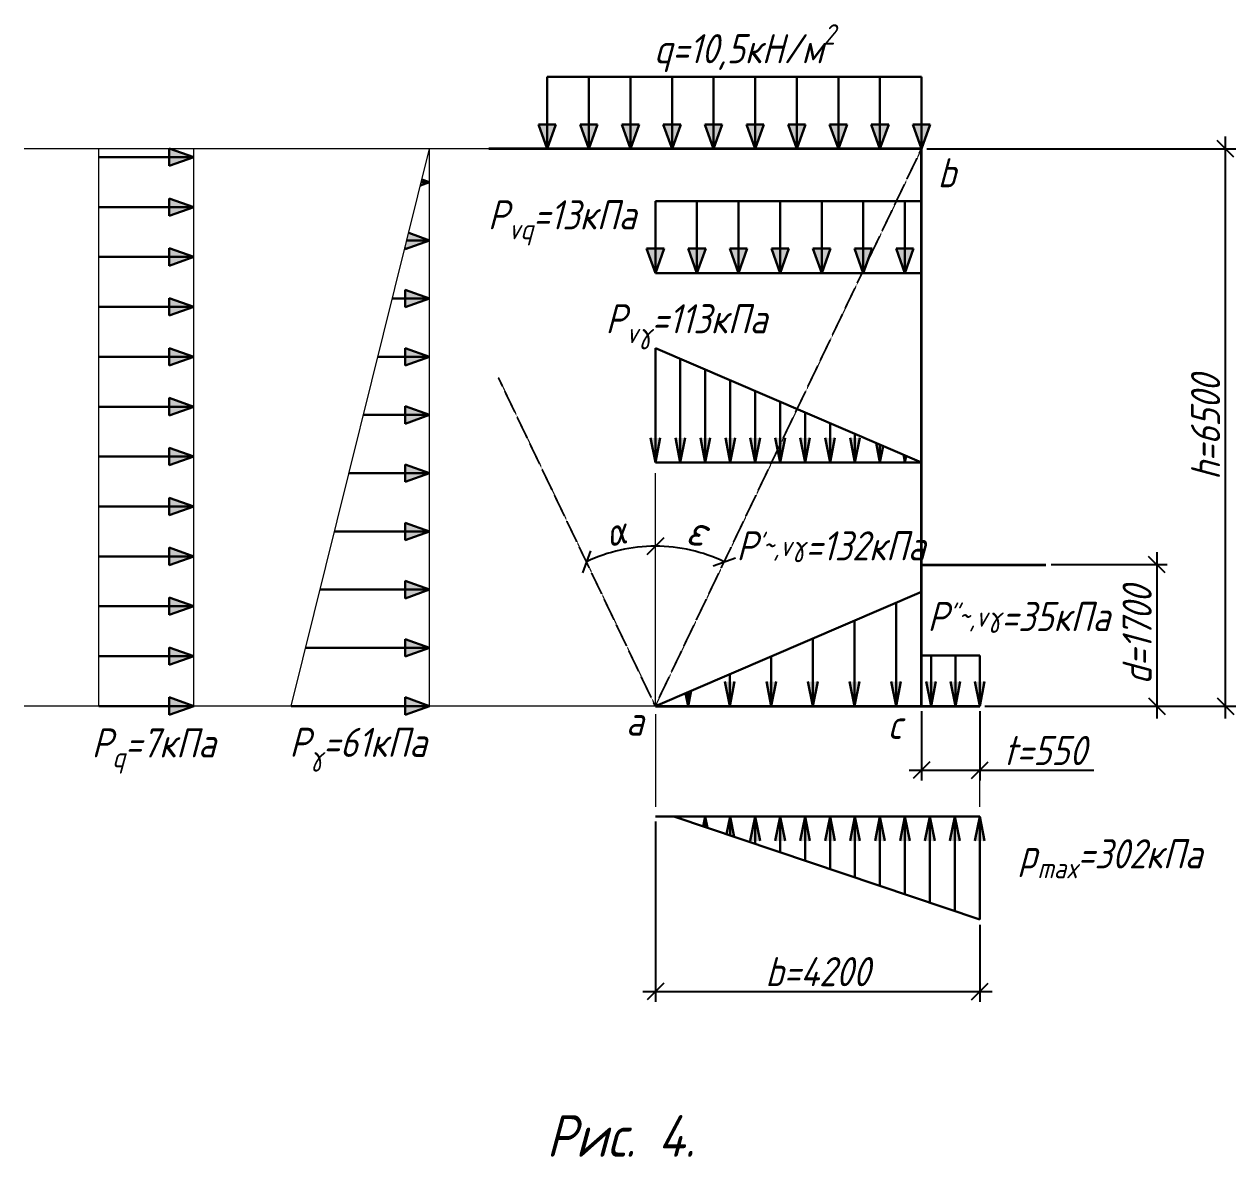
# Model space of a CAD drawing. Header units: millimetres. Extents: x -1004 to 900128, y -352756 to 107728.
# Drawn here: x 250213 to 264780, y -252898 to -239279 of the extents above; entities that cross this region are included whole.
import ezdxf

# ---------------------------------------------------------------- set-up
doc = ezdxf.new("R2010")
doc.units = ezdxf.units.MM
doc.linetypes.add('ACAD_ISO02W100', pattern=[15, 12, -3])
doc.linetypes.add('ACAD_ISO04W100', pattern=[30, 24, -3, 0, -3])
for name, color, linetype, lineweight in [('axles', 152, 'ACAD_ISO04W100', 20), ('basic', 95, 'Continuous', 30), ('hatch', 117, 'ACAD_ISO02W100', 25), ('size', 45, 'Continuous', 20), ('text', 13, 'Continuous', 20), ('thick', 42, 'Continuous', 35), ('thin', 153, 'Continuous', 18)]:
    doc.layers.add(name, color=color, linetype=linetype, lineweight=lineweight)
doc.styles.add('Structures', font='isocpeur.ttf', dxfattribs={"width": 0.85, "oblique": 15})
doc.styles.add('structures 5', font='isocpeur.ttf', dxfattribs={"width": 0.85, "oblique": 15, "height": 5})
doc.dimstyles.new('structures 3.5', dxfattribs={"dimtxt": 3.5, "dimasz": 2, "dimexe": 1.25, "dimexo": 0.625, "dimtad": 1, "dimtxsty": 'Structures', "dimblk": 'OBLIQUE', "dimcen": 2.5, "dimdle": 1.5, "dimadec": 0, "dimazin": 0, "dimtfac": 1, "dimtmove": 0, "dimatfit": 3, "dimfxl": 1, "dimarcsym": 0})

# ---------------------------------------------------------------- blocks, each defined once
blk = doc.blocks.new('_Oblique')
at = {"color": 0, "linetype": 'ByBlock', "lineweight": -2}
blk.add_line((-0.5, -0.5), (0.5, 0.5), dxfattribs=at)
blk = doc.blocks.new('*D830')
at = {"layer": 'Defpoints', "color": 0, "transparency": 16777216}
for p in [(262497, -245778), (261702, -247478), (263832, -247478)]:
    blk.add_point(p, dxfattribs=at)
at = {"layer": 'size', "color": 0, "lineweight": -2, "transparency": 16777216}
for p, q in [((263832, -245628), (263832, -247628)), ((262560, -245778), (263957, -245778)), ((261764, -247478), (263957, -247478))]:
    blk.add_line(p, q, dxfattribs=at)
at = {"layer": 'size', "color": 0, "lineweight": -2, "transparency": 16777216, "xscale": 200, "yscale": 200, "zscale": 200}
for p, rotation in [((263832, -245778), 90), ((263832, -247478), 270)]:
    blk.add_blockref('_Oblique', p, dxfattribs=dict(at, rotation=rotation))
at = {"layer": 'size', "color": 0, "transparency": 16777216, "insert": (263594, -246628), "char_height": 350, "attachment_point": 5, "rotation": 90, "style": 'Structures'}
blk.add_mtext('d=1700', dxfattribs=at)
blk = doc.blocks.new('*D831')
at = {"layer": 'Defpoints', "color": 0, "transparency": 16777216}
for p in [(261002, -247478), (261702, -247478), (261702, -248250)]:
    blk.add_point(p, dxfattribs=at)
at = {"layer": 'size', "color": 0, "lineweight": -2, "transparency": 16777216}
for p, q in [((261002, -247541), (261002, -248375)), ((261702, -247541), (261702, -248375)), ((260852, -248250), (261702, -248250)), ((261702, -248250), (263072, -248250))]:
    blk.add_line(p, q, dxfattribs=at)
at = {"layer": 'size', "color": 0, "lineweight": -2, "transparency": 16777216, "xscale": 200, "yscale": 200, "zscale": 200, "rotation": 180}
blk.add_blockref('_Oblique', (261002, -248250), dxfattribs=at)
at = {"layer": 'size', "color": 0, "lineweight": -2, "transparency": 16777216, "xscale": 200, "yscale": 200, "zscale": 200}
blk.add_blockref('_Oblique', (261702, -248250), dxfattribs=at)
at = {"layer": 'size', "color": 0, "transparency": 16777216, "insert": (262487, -248013), "char_height": 350, "attachment_point": 5, "style": 'Structures'}
blk.add_mtext('t=550', dxfattribs=at)
blk = doc.blocks.new('*D832')
at = {"layer": 'Defpoints', "color": 0, "transparency": 16777216}
for p in [(261002, -240778), (264655, -240778), (261702, -247478)]:
    blk.add_point(p, dxfattribs=at)
at = {"layer": 'size', "color": 0, "lineweight": -2, "transparency": 16777216}
for p, q in [((264655, -247628), (264655, -240628)), ((261064, -240778), (264780, -240778)), ((261764, -247478), (264780, -247478))]:
    blk.add_line(p, q, dxfattribs=at)
at = {"layer": 'size', "color": 0, "lineweight": -2, "transparency": 16777216, "xscale": 200, "yscale": 200, "zscale": 200}
for p, rotation in [((264655, -240778), 90), ((264655, -247478), 270)]:
    blk.add_blockref('_Oblique', p, dxfattribs=dict(at, rotation=rotation))
at = {"layer": 'size', "color": 0, "transparency": 16777216, "insert": (264417, -244128), "char_height": 350, "attachment_point": 5, "rotation": 90, "style": 'Structures'}
blk.add_mtext('h=6500', dxfattribs=at)
blk = doc.blocks.new('*D833')
at = {"layer": 'Defpoints', "color": 0, "transparency": 16777216}
for p in [(261002, -240778), (257802, -244677), (258086, -245578), (257802, -247478), (257802, -247478)]:
    blk.add_point(p, dxfattribs=at)
at = {"layer": 'size', "color": 0, "lineweight": -2, "transparency": 16777216}
blk.add_arc((257802, -247478), 1922, 64.4703, 90, dxfattribs=at)
at = {"layer": 'size', "color": 0, "lineweight": -2, "transparency": 16777216, "xscale": 200, "yscale": 200, "zscale": 200}
for p, rotation in [((257802, -245556), 179.9999999999999), ((258630, -245744), 334.4703020094668)]:
    blk.add_blockref('_Oblique', p, dxfattribs=dict(at, rotation=rotation))
at = {"layer": 'size', "color": 0, "transparency": 16777216, "insert": (258305, -245363), "char_height": 350, "attachment_point": 5, "rotation": 346.6245, "style": 'Structures'}
blk.add_mtext('{\\H1.08333x;ε}', dxfattribs=at)
blk = doc.blocks.new('*D834')
at = {"layer": 'Defpoints', "color": 0, "transparency": 16777216}
for p in [(254602, -240778), (257802, -241028), (257517, -245578), (257802, -247478), (257802, -247478)]:
    blk.add_point(p, dxfattribs=at)
at = {"layer": 'size', "color": 0, "lineweight": -2, "transparency": 16777216}
blk.add_arc((257802, -247478), 1922, 90, 115.5297, dxfattribs=at)
at = {"layer": 'size', "color": 0, "lineweight": -2, "transparency": 16777216, "xscale": 200, "yscale": 200, "zscale": 200}
blk.add_blockref('_Oblique', (257802, -245556), dxfattribs=at)
at = {"layer": 'size', "color": 0, "lineweight": -2, "transparency": 16777216, "xscale": 200, "yscale": 200, "zscale": 200, "rotation": 205.5296979905332}
blk.add_blockref('_Oblique', (256973, -245744), dxfattribs=at)
at = {"layer": 'size', "color": 0, "transparency": 16777216, "insert": (257326, -245379), "char_height": 350, "width": 756.43, "attachment_point": 5, "rotation": 12.7648, "style": 'Structures'}
blk.add_mtext('{\\H0.95833x;α}', dxfattribs=at)
blk = doc.blocks.new('*D835')
at = {"layer": 'Defpoints', "color": 0, "transparency": 16777216}
for p in [(257802, -248805), (261702, -250047), (261702, -250910)]:
    blk.add_point(p, dxfattribs=at)
at = {"layer": 'size', "color": 0, "lineweight": -2, "transparency": 16777216}
for p, q in [((257802, -248867), (257802, -251035)), ((261702, -250109), (261702, -251035)), ((257652, -250910), (261852, -250910))]:
    blk.add_line(p, q, dxfattribs=at)
at = {"layer": 'size', "color": 0, "lineweight": -2, "transparency": 16777216, "xscale": 200, "yscale": 200, "zscale": 200, "rotation": 180}
blk.add_blockref('_Oblique', (257802, -250910), dxfattribs=at)
at = {"layer": 'size', "color": 0, "lineweight": -2, "transparency": 16777216, "xscale": 200, "yscale": 200, "zscale": 200}
blk.add_blockref('_Oblique', (261702, -250910), dxfattribs=at)
at = {"layer": 'size', "color": 0, "transparency": 16777216, "insert": (259752, -250672), "char_height": 350, "attachment_point": 5, "style": 'Structures'}
blk.add_mtext('b=4200', dxfattribs=at)

msp = doc.modelspace()

# ---------------------------------------------------------------- hatches: boundary and pattern name
at = {"layer": 'basic'}
h = msp.add_hatch(color=256, dxfattribs=at)
h.dxf.hatch_style = 1
h.paths.add_polyline_path([(256396.763, -240483.459), (256501.688, -240778.116), (256501.688, -240483.459)])
h.paths.add_polyline_path([(256501.688, -240483.459), (256501.688, -240778.116), (256606.613, -240483.459)])
h = msp.add_hatch(color=256, dxfattribs=at)
h.dxf.hatch_style = 1
h.paths.add_polyline_path([(256896.763, -240483.459), (257001.688, -240778.116), (257001.688, -240483.459)])
h.paths.add_polyline_path([(257001.688, -240483.459), (257001.688, -240778.116), (257106.613, -240483.459)])
h = msp.add_hatch(color=256, dxfattribs=at)
h.dxf.hatch_style = 1
h.paths.add_polyline_path([(257396.763, -240483.459), (257501.688, -240778.116), (257501.688, -240483.459)])
h.paths.add_polyline_path([(257501.688, -240483.459), (257501.688, -240778.116), (257606.613, -240483.459)])
h = msp.add_hatch(color=256, dxfattribs=at)
h.dxf.hatch_style = 1
h.paths.add_polyline_path([(257896.763, -240483.459), (258001.688, -240778.116), (258001.688, -240483.459)])
h.paths.add_polyline_path([(258001.688, -240483.459), (258001.688, -240778.116), (258106.613, -240483.459)])
h = msp.add_hatch(color=256, dxfattribs=at)
h.dxf.hatch_style = 1
h.paths.add_polyline_path([(258396.763, -240483.459), (258501.688, -240778.116), (258501.688, -240483.459)])
h.paths.add_polyline_path([(258501.688, -240483.459), (258501.688, -240778.116), (258606.613, -240483.459)])
h = msp.add_hatch(color=256, dxfattribs=at)
h.dxf.hatch_style = 1
h.paths.add_polyline_path([(258896.763, -240483.459), (259001.688, -240778.116), (259001.688, -240483.459)])
h.paths.add_polyline_path([(259001.688, -240483.459), (259001.688, -240778.116), (259106.613, -240483.459)])
h = msp.add_hatch(color=256, dxfattribs=at)
h.dxf.hatch_style = 1
h.paths.add_polyline_path([(259396.763, -240483.459), (259501.688, -240778.116), (259501.688, -240483.459)])
h.paths.add_polyline_path([(259501.688, -240483.459), (259501.688, -240778.116), (259606.613, -240483.459)])
h = msp.add_hatch(color=256, dxfattribs=at)
h.dxf.hatch_style = 1
h.paths.add_polyline_path([(259896.763, -240483.459), (260001.688, -240778.116), (260001.688, -240483.459)])
h.paths.add_polyline_path([(260001.688, -240483.459), (260001.688, -240778.116), (260106.613, -240483.459)])
h = msp.add_hatch(color=256, dxfattribs=at)
h.dxf.hatch_style = 1
h.paths.add_polyline_path([(260396.763, -240483.459), (260501.688, -240778.116), (260501.688, -240483.459)])
h.paths.add_polyline_path([(260501.688, -240483.459), (260501.688, -240778.116), (260606.613, -240483.459)])
h = msp.add_hatch(color=256, dxfattribs=at)
h.dxf.hatch_style = 1
h.paths.add_polyline_path([(260896.763, -240483.459), (261001.688, -240778.116), (261001.688, -240483.459)])
h.paths.add_polyline_path([(261001.688, -240483.459), (261001.688, -240778.116), (261106.613, -240483.459)])
h = msp.add_hatch(color=256, dxfattribs=at)
h.dxf.hatch_style = 1
h.paths.add_polyline_path([(251956.707, -240773.191), (252251.363, -240878.116), (251956.707, -240878.116)])
h.paths.add_polyline_path([(251956.707, -240878.116), (252251.363, -240878.116), (251956.707, -240983.041)])
h = msp.add_hatch(color=256, dxfattribs=at)
h.dxf.hatch_style = 1
h.paths.add_polyline_path([(254995.36, -241145.63), (254987.296, -241178.116), (255086.589, -241178.116)])
h.paths.add_polyline_path([(255086.589, -241178.116), (254987.296, -241178.116), (254977.668, -241216.902)])
h.paths.add_polyline_path([(255086.589, -241878.116), (254813.534, -241878.116), (254801.531, -241926.469), (254826.566, -241970.708)])
h.paths.add_polyline_path([(254835.71, -241788.779), (254813.534, -241878.116), (255086.589, -241878.116)])
h.paths.add_polyline_path([(254801.531, -241926.469), (254791.932, -241965.136), (254791.932, -241983.041), (254826.566, -241970.708)])
h = msp.add_hatch(color=256, dxfattribs=at)
h.dxf.hatch_style = 1
h.paths.add_polyline_path([(251956.707, -241373.191), (252251.363, -241478.116), (251956.707, -241478.116)])
h.paths.add_polyline_path([(251956.707, -241478.116), (252251.363, -241478.116), (251956.707, -241583.041)])
h = msp.add_hatch(color=256, dxfattribs=at)
h.dxf.hatch_style = 1
h.paths.add_polyline_path([(251956.707, -241973.191), (252251.363, -242078.116), (251956.707, -242078.116)])
h.paths.add_polyline_path([(251956.707, -242078.116), (252251.363, -242078.116), (251956.707, -242183.041)])
h = msp.add_hatch(color=256, dxfattribs=at)
h.dxf.hatch_style = 1
h.paths.add_polyline_path([(257696.763, -241976.913), (257801.688, -242271.569), (257801.688, -241976.913)])
h.paths.add_polyline_path([(257801.688, -241976.913), (257801.688, -242271.569), (257906.613, -241976.913)])
h = msp.add_hatch(color=256, dxfattribs=at)
h.dxf.hatch_style = 1
h.paths.add_polyline_path([(258196.763, -241976.913), (258301.688, -242271.569), (258301.688, -241976.913)])
h.paths.add_polyline_path([(258301.688, -241976.913), (258301.688, -242271.569), (258406.613, -241976.913)])
h = msp.add_hatch(color=256, dxfattribs=at)
h.dxf.hatch_style = 1
h.paths.add_polyline_path([(258696.763, -241976.913), (258801.688, -242271.569), (258801.688, -241976.913)])
h.paths.add_polyline_path([(258801.688, -241976.913), (258801.688, -242271.569), (258906.613, -241976.913)])
h = msp.add_hatch(color=256, dxfattribs=at)
h.dxf.hatch_style = 1
h.paths.add_polyline_path([(259196.763, -241976.913), (259301.688, -242271.569), (259301.688, -241976.913)])
h.paths.add_polyline_path([(259301.688, -241976.913), (259301.688, -242271.569), (259406.613, -241976.913)])
h = msp.add_hatch(color=256, dxfattribs=at)
h.dxf.hatch_style = 1
h.paths.add_polyline_path([(259696.763, -241976.913), (259801.688, -242271.569), (259801.688, -241976.913)])
h.paths.add_polyline_path([(259801.688, -241976.913), (259801.688, -242271.569), (259906.613, -241976.913)])
h = msp.add_hatch(color=256, dxfattribs=at)
h.dxf.hatch_style = 1
h.paths.add_polyline_path([(260196.763, -241976.913), (260301.688, -242271.569), (260301.688, -241976.913)])
h.paths.add_polyline_path([(260301.688, -241976.913), (260301.688, -242271.569), (260406.613, -241976.913)])
h = msp.add_hatch(color=256, dxfattribs=at)
h.dxf.hatch_style = 1
h.paths.add_polyline_path([(260696.763, -241976.913), (260801.688, -242271.569), (260801.688, -241976.913)])
h.paths.add_polyline_path([(260801.688, -241976.913), (260801.688, -242271.569), (260906.613, -241976.913)])
h = msp.add_hatch(color=256, dxfattribs=at)
h.dxf.hatch_style = 1
h.paths.add_polyline_path([(254791.932, -242473.191), (255086.589, -242578.116), (254791.932, -242578.116)])
h.paths.add_polyline_path([(254791.932, -242578.116), (255086.589, -242578.116), (254791.932, -242683.041)])
h = msp.add_hatch(color=256, dxfattribs=at)
h.dxf.hatch_style = 1
h.paths.add_polyline_path([(251956.707, -242573.191), (252251.363, -242678.116), (251956.707, -242678.116)])
h.paths.add_polyline_path([(251956.707, -242678.116), (252251.363, -242678.116), (251956.707, -242783.041)])
h = msp.add_hatch(color=256, dxfattribs=at)
h.dxf.hatch_style = 1
h.paths.add_polyline_path([(251956.707, -243173.191), (252251.363, -243278.116), (251956.707, -243278.116)])
h.paths.add_polyline_path([(251956.707, -243278.116), (252251.363, -243278.116), (251956.707, -243383.041)])
h = msp.add_hatch(color=256, dxfattribs=at)
h.dxf.hatch_style = 1
h.paths.add_polyline_path([(254791.932, -243173.191), (255086.589, -243278.116), (254791.932, -243278.116)])
h.paths.add_polyline_path([(254791.932, -243278.116), (255086.589, -243278.116), (254791.932, -243383.041)])
h = msp.add_hatch(color=256, dxfattribs=at)
h.dxf.hatch_style = 1
h.paths.add_polyline_path([(251956.707, -243773.191), (252251.363, -243878.116), (251956.707, -243878.116)])
h.paths.add_polyline_path([(251956.707, -243878.116), (252251.363, -243878.116), (251956.707, -243983.041)])
h = msp.add_hatch(color=256, dxfattribs=at)
h.dxf.hatch_style = 1
h.paths.add_polyline_path([(254791.932, -243873.191), (255086.589, -243978.116), (254791.932, -243978.116)])
h.paths.add_polyline_path([(254791.932, -243978.116), (255086.589, -243978.116), (254791.932, -244083.041)])
h = msp.add_hatch(color=256, dxfattribs=at)
h.dxf.hatch_style = 1
h.paths.add_polyline_path([(257742.956, -244254.279), (257801.688, -244254.279), (257801.688, -244548.936)])
h.paths.add_polyline_path([(257801.688, -244254.279), (257860.42, -244254.279), (257801.688, -244548.936)])
h = msp.add_hatch(color=256, dxfattribs=at)
h.dxf.hatch_style = 1
h.paths.add_polyline_path([(258042.956, -244254.279), (258101.688, -244254.279), (258101.688, -244548.936)])
h.paths.add_polyline_path([(258101.688, -244254.279), (258160.42, -244254.279), (258101.688, -244548.936)])
h = msp.add_hatch(color=256, dxfattribs=at)
h.dxf.hatch_style = 1
h.paths.add_polyline_path([(258342.956, -244254.279), (258401.688, -244254.279), (258401.688, -244548.936)])
h.paths.add_polyline_path([(258401.688, -244254.279), (258460.42, -244254.279), (258401.688, -244548.936)])
h = msp.add_hatch(color=256, dxfattribs=at)
h.dxf.hatch_style = 1
h.paths.add_polyline_path([(258642.956, -244254.279), (258701.688, -244254.279), (258701.688, -244548.936)])
h.paths.add_polyline_path([(258701.688, -244254.279), (258760.42, -244254.279), (258701.688, -244548.936)])
h = msp.add_hatch(color=256, dxfattribs=at)
h.dxf.hatch_style = 1
h.paths.add_polyline_path([(258942.956, -244254.279), (259001.688, -244254.279), (259001.688, -244548.936)])
h.paths.add_polyline_path([(259001.688, -244254.279), (259060.42, -244254.279), (259001.688, -244548.936)])
h = msp.add_hatch(color=256, dxfattribs=at)
h.dxf.hatch_style = 1
h.paths.add_polyline_path([(259242.956, -244254.279), (259301.688, -244254.279), (259301.688, -244548.936)])
h.paths.add_polyline_path([(259301.688, -244254.279), (259360.42, -244254.279), (259301.688, -244548.936)])
h = msp.add_hatch(color=256, dxfattribs=at)
h.dxf.hatch_style = 1
h.paths.add_polyline_path([(259542.956, -244254.279), (259601.688, -244254.279), (259601.688, -244548.936)])
h.paths.add_polyline_path([(259601.688, -244254.279), (259660.42, -244254.279), (259601.688, -244548.936)])
h = msp.add_hatch(color=256, dxfattribs=at)
h.dxf.hatch_style = 1
h.paths.add_polyline_path([(259842.956, -244254.279), (259901.688, -244254.279), (259901.688, -244548.936)])
h.paths.add_polyline_path([(259901.688, -244254.279), (259960.42, -244254.279), (259901.688, -244548.936)])
h = msp.add_hatch(color=256, dxfattribs=at)
h.dxf.hatch_style = 1
h.paths.add_polyline_path([(260142.956, -244254.279), (260201.688, -244254.279), (260201.688, -244548.936)])
h.paths.add_polyline_path([(260201.688, -244254.279), (260260.42, -244254.279), (260201.688, -244548.936)])
h = msp.add_hatch(color=256, dxfattribs=at)
h.dxf.hatch_style = 1
h.paths.add_polyline_path([(251956.707, -244373.191), (252251.363, -244478.116), (251956.707, -244478.116)])
h.paths.add_polyline_path([(251956.707, -244478.116), (252251.363, -244478.116), (251956.707, -244583.041)])
h = msp.add_hatch(color=256, dxfattribs=at)
h.dxf.hatch_style = 1
h.paths.add_polyline_path([(260541.102, -244351.196), (260501.688, -244334.275), (260501.688, -244548.936)])
h.paths.add_polyline_path([(260501.688, -244334.275), (260454.897, -244314.186), (260501.688, -244548.936)])
h.paths.add_polyline_path([(260817.453, -244469.84), (260801.688, -244463.071), (260801.688, -244548.936)])
h.paths.add_polyline_path([(260801.688, -244463.071), (260782.971, -244455.036), (260801.688, -244548.936)])
h = msp.add_hatch(color=256, dxfattribs=at)
h.dxf.hatch_style = 1
h.paths.add_polyline_path([(254791.932, -244573.191), (255086.589, -244678.116), (254791.932, -244678.116)])
h.paths.add_polyline_path([(254791.932, -244678.116), (255086.589, -244678.116), (254791.932, -244783.041)])
h = msp.add_hatch(color=256, dxfattribs=at)
h.dxf.hatch_style = 1
h.paths.add_polyline_path([(251956.707, -244973.191), (252251.363, -245078.116), (251956.707, -245078.116)])
h.paths.add_polyline_path([(251956.707, -245078.116), (252251.363, -245078.116), (251956.707, -245183.041)])
h = msp.add_hatch(color=256, dxfattribs=at)
h.dxf.hatch_style = 1
h.paths.add_polyline_path([(254791.932, -245273.191), (255086.589, -245378.116), (254791.932, -245378.116)])
h.paths.add_polyline_path([(254791.932, -245378.116), (255086.589, -245378.116), (254791.932, -245483.041)])
h = msp.add_hatch(color=256, dxfattribs=at)
h.dxf.hatch_style = 1
h.paths.add_polyline_path([(251956.707, -245573.191), (252251.363, -245678.116), (251956.707, -245678.116)])
h.paths.add_polyline_path([(251956.707, -245678.116), (252251.363, -245678.116), (251956.707, -245783.041)])
h = msp.add_hatch(color=256, dxfattribs=at)
h.dxf.hatch_style = 1
h.paths.add_polyline_path([(254791.932, -245973.191), (255086.589, -246078.116), (254791.932, -246078.116)])
h.paths.add_polyline_path([(254791.932, -246078.116), (255086.589, -246078.116), (254791.932, -246183.041)])
h = msp.add_hatch(color=256, dxfattribs=at)
h.dxf.hatch_style = 1
h.paths.add_polyline_path([(251956.707, -246173.191), (252251.363, -246278.116), (251956.707, -246278.116)])
h.paths.add_polyline_path([(251956.707, -246278.116), (252251.363, -246278.116), (251956.707, -246383.041)])
h = msp.add_hatch(color=256, dxfattribs=at)
h.dxf.hatch_style = 1
h.paths.add_polyline_path([(254791.932, -246673.191), (255086.589, -246778.116), (254791.932, -246778.116)])
h.paths.add_polyline_path([(254791.932, -246778.116), (255086.589, -246778.116), (254791.932, -246883.041)])
h = msp.add_hatch(color=256, dxfattribs=at)
h.dxf.hatch_style = 1
h.paths.add_polyline_path([(251956.707, -246773.191), (252251.363, -246878.116), (251956.707, -246878.116)])
h.paths.add_polyline_path([(251956.707, -246878.116), (252251.363, -246878.116), (251956.707, -246983.041)])
h = msp.add_hatch(color=256, dxfattribs=at)
h.dxf.hatch_style = 1
h.paths.add_polyline_path([(258754.073, -247183.459), (258695.341, -247183.459), (258695.341, -247478.116)])
h.paths.add_polyline_path([(258695.341, -247183.459), (258636.609, -247183.459), (258695.341, -247478.116)])
h = msp.add_hatch(color=256, dxfattribs=at)
h.dxf.hatch_style = 1
h.paths.add_polyline_path([(259254.073, -247183.459), (259195.341, -247183.459), (259195.341, -247478.116)])
h.paths.add_polyline_path([(259195.341, -247183.459), (259136.609, -247183.459), (259195.341, -247478.116)])
h = msp.add_hatch(color=256, dxfattribs=at)
h.dxf.hatch_style = 1
h.paths.add_polyline_path([(259754.073, -247183.459), (259695.341, -247183.459), (259695.341, -247478.116)])
h.paths.add_polyline_path([(259695.341, -247183.459), (259636.609, -247183.459), (259695.341, -247478.116)])
h = msp.add_hatch(color=256, dxfattribs=at)
h.dxf.hatch_style = 1
h.paths.add_polyline_path([(260254.073, -247183.459), (260195.341, -247183.459), (260195.341, -247478.116)])
h.paths.add_polyline_path([(260195.341, -247183.459), (260136.609, -247183.459), (260195.341, -247478.116)])
h = msp.add_hatch(color=256, dxfattribs=at)
h.dxf.hatch_style = 1
h.paths.add_polyline_path([(260754.073, -247183.459), (260695.341, -247183.459), (260695.341, -247478.116)])
h.paths.add_polyline_path([(260695.341, -247183.459), (260636.609, -247183.459), (260695.341, -247478.116)])
h = msp.add_hatch(color=256, dxfattribs=at)
h.dxf.hatch_style = 1
h.paths.add_polyline_path([(261174.999, -247183.459), (261116.267, -247183.459), (261116.267, -247478.116)])
h.paths.add_polyline_path([(261116.267, -247183.459), (261057.535, -247183.459), (261116.267, -247478.116)])
h = msp.add_hatch(color=256, dxfattribs=at)
h.dxf.hatch_style = 1
h.paths.add_polyline_path([(261467.709, -247183.459), (261408.977, -247183.459), (261408.977, -247478.116)])
h.paths.add_polyline_path([(261408.977, -247183.459), (261350.245, -247183.459), (261408.977, -247478.116)])
h = msp.add_hatch(color=256, dxfattribs=at)
h.dxf.hatch_style = 1
h.paths.add_polyline_path([(261760.42, -247183.459), (261701.688, -247183.459), (261701.688, -247478.116)])
h.paths.add_polyline_path([(261701.688, -247183.459), (261642.956, -247183.459), (261701.688, -247478.116)])
h = msp.add_hatch(color=256, dxfattribs=at)
h.dxf.hatch_style = 1
h.paths.add_polyline_path([(258232.18, -247293.296), (258195.341, -247309.112), (258195.341, -247478.116)])
h.paths.add_polyline_path([(258195.341, -247309.112), (258164.31, -247322.434), (258195.341, -247478.116)])
h = msp.add_hatch(color=256, dxfattribs=at)
h.dxf.hatch_style = 1
h.paths.add_polyline_path([(251956.707, -247373.191), (252251.363, -247478.116), (251956.707, -247478.116)])
h.paths.add_polyline_path([(251956.707, -247478.116), (252251.363, -247478.116), (251956.707, -247583.041)])
h = msp.add_hatch(color=256, dxfattribs=at)
h.dxf.hatch_style = 1
h.paths.add_polyline_path([(254791.932, -247373.191), (255086.589, -247478.116), (254791.932, -247478.116)])
h.paths.add_polyline_path([(254791.932, -247478.116), (255086.589, -247478.116), (254791.932, -247583.041)])
h = msp.add_hatch(color=256, dxfattribs=at)
h.dxf.hatch_style = 1
h.paths.add_polyline_path([(258701.688, -248804.569), (258701.688, -249034.126), (258750.745, -249050.687)])
h.paths.add_polyline_path([(258701.688, -248804.569), (258658.816, -249019.654), (258701.688, -249034.126)])
h.paths.add_polyline_path([(258401.688, -248804.569), (258401.688, -248932.851), (258429.102, -248942.106)])
h.paths.add_polyline_path([(258401.688, -248804.569), (258377.73, -248924.763), (258401.688, -248932.851)])
h.paths.add_polyline_path([(258101.688, -248804.569), (258096.644, -248829.873), (258101.688, -248831.576)])
h.paths.add_polyline_path([(258101.688, -248804.569), (258101.688, -248831.576), (258107.459, -248833.524)])
h = msp.add_hatch(color=256, dxfattribs=at)
h.dxf.hatch_style = 1
h.paths.add_polyline_path([(258942.956, -249099.225), (259001.688, -249099.225), (259001.688, -248804.569)])
h.paths.add_polyline_path([(259001.688, -249099.225), (259060.42, -249099.225), (259001.688, -248804.569)])
h = msp.add_hatch(color=256, dxfattribs=at)
h.dxf.hatch_style = 1
h.paths.add_polyline_path([(259242.956, -249099.225), (259301.688, -249099.225), (259301.688, -248804.569)])
h.paths.add_polyline_path([(259301.688, -249099.225), (259360.42, -249099.225), (259301.688, -248804.569)])
h = msp.add_hatch(color=256, dxfattribs=at)
h.dxf.hatch_style = 1
h.paths.add_polyline_path([(259542.956, -249099.225), (259601.688, -249099.225), (259601.688, -248804.569)])
h.paths.add_polyline_path([(259601.688, -249099.225), (259660.42, -249099.225), (259601.688, -248804.569)])
h = msp.add_hatch(color=256, dxfattribs=at)
h.dxf.hatch_style = 1
h.paths.add_polyline_path([(259842.956, -249099.225), (259901.688, -249099.225), (259901.688, -248804.569)])
h.paths.add_polyline_path([(259901.688, -249099.225), (259960.42, -249099.225), (259901.688, -248804.569)])
h = msp.add_hatch(color=256, dxfattribs=at)
h.dxf.hatch_style = 1
h.paths.add_polyline_path([(260142.956, -249099.225), (260201.688, -249099.225), (260201.688, -248804.569)])
h.paths.add_polyline_path([(260201.688, -249099.225), (260260.42, -249099.225), (260201.688, -248804.569)])
h = msp.add_hatch(color=256, dxfattribs=at)
h.dxf.hatch_style = 1
h.paths.add_polyline_path([(260442.956, -249099.225), (260501.688, -249099.225), (260501.688, -248804.569)])
h.paths.add_polyline_path([(260501.688, -249099.225), (260560.42, -249099.225), (260501.688, -248804.569)])
h = msp.add_hatch(color=256, dxfattribs=at)
h.dxf.hatch_style = 1
h.paths.add_polyline_path([(260742.956, -249099.225), (260801.688, -249099.225), (260801.688, -248804.569)])
h.paths.add_polyline_path([(260801.688, -249099.225), (260860.42, -249099.225), (260801.688, -248804.569)])
h = msp.add_hatch(color=256, dxfattribs=at)
h.dxf.hatch_style = 1
h.paths.add_polyline_path([(261042.956, -249099.225), (261101.688, -249099.225), (261101.688, -248804.569)])
h.paths.add_polyline_path([(261101.688, -249099.225), (261160.42, -249099.225), (261101.688, -248804.569)])
h = msp.add_hatch(color=256, dxfattribs=at)
h.dxf.hatch_style = 1
h.paths.add_polyline_path([(261342.956, -249099.225), (261401.688, -249099.225), (261401.688, -248804.569)])
h.paths.add_polyline_path([(261401.688, -249099.225), (261460.42, -249099.225), (261401.688, -248804.569)])
h = msp.add_hatch(color=256, dxfattribs=at)
h.dxf.hatch_style = 1
h.paths.add_polyline_path([(261642.956, -249099.225), (261701.688, -249099.225), (261701.688, -248804.569)])
h.paths.add_polyline_path([(261701.688, -249099.225), (261760.42, -249099.225), (261701.688, -248804.569)])

# ---------------------------------------------------------------- linework, layer by layer
at = {"layer": 'axles', "ltscale": 0.2}
for p, q in [((255799.972, -240778.116), (250213.363, -240778.116)), ((257801.688, -247478.116), (250213.363, -247478.116))]:
    msp.add_line(p, q, dxfattribs=at)
at = {"layer": 'basic'}
for p, q in [((256501.688, -240778.116), (256501.688, -239911.583)), ((261001.688, -239911.583), (256501.688, -239911.583)), ((257001.688, -240778.116), (257001.688, -239911.583)), ((257501.688, -240778.116), (257501.688, -239911.583)), ((258001.688, -240778.116), (258001.688, -239911.583)), ((258501.688, -240778.116), (258501.688, -239911.583)), ((259001.688, -240778.116), (259001.688, -239911.583)), ((259501.688, -240778.116), (259501.688, -239911.583)), ((260001.688, -240778.116), (260001.688, -239911.583)), ((260501.688, -240778.116), (260501.688, -239911.583)), ((261001.688, -240778.116), (261001.688, -239911.583)), ((256501.688, -240778.116), (256396.763, -240483.459)), ((256606.613, -240483.459), (256396.763, -240483.459)), ((256501.688, -240778.116), (256606.613, -240483.459)), ((257001.688, -240778.116), (256896.763, -240483.459)), ((257106.613, -240483.459), (256896.763, -240483.459)), ((257001.688, -240778.116), (257106.613, -240483.459)), ((257501.688, -240778.116), (257396.763, -240483.459)), ((257606.613, -240483.459), (257396.763, -240483.459)), ((257501.688, -240778.116), (257606.613, -240483.459)), ((258001.688, -240778.116), (257896.763, -240483.459)), ((258106.613, -240483.459), (257896.763, -240483.459)), ((258001.688, -240778.116), (258106.613, -240483.459)), ((258501.688, -240778.116), (258396.763, -240483.459)), ((258606.613, -240483.459), (258396.763, -240483.459)), ((258501.688, -240778.116), (258606.613, -240483.459)), ((259001.688, -240778.116), (258896.763, -240483.459)), ((259106.613, -240483.459), (258896.763, -240483.459)), ((259001.688, -240778.116), (259106.613, -240483.459)), ((259501.688, -240778.116), (259396.763, -240483.459)), ((259606.613, -240483.459), (259396.763, -240483.459)), ((259501.688, -240778.116), (259606.613, -240483.459)), ((260001.688, -240778.116), (259896.763, -240483.459)), ((260106.613, -240483.459), (259896.763, -240483.459)), ((260001.688, -240778.116), (260106.613, -240483.459)), ((260501.688, -240778.116), (260396.763, -240483.459)), ((260606.613, -240483.459), (260396.763, -240483.459)), ((260501.688, -240778.116), (260606.613, -240483.459)), ((261001.688, -240778.116), (260896.763, -240483.459)), ((261106.613, -240483.459), (260896.763, -240483.459)), ((261001.688, -240778.116), (261106.613, -240483.459)), ((252251.363, -240878.116), (251956.707, -240773.191)), ((251956.707, -240983.041), (251956.707, -240773.191)), ((252251.363, -240878.116), (251109.496, -240878.116)), ((252251.363, -240878.116), (251956.707, -240983.041)), ((255086.589, -241178.116), (254977.668, -241216.902)), ((255086.589, -241178.116), (254987.296, -241178.116)), ((255086.589, -241178.116), (254995.36, -241145.63)), ((252251.363, -241478.116), (251109.496, -241478.116)), ((252251.363, -241478.116), (251956.707, -241373.191)), ((251956.707, -241583.041), (251956.707, -241373.191)), ((252251.363, -241478.116), (251956.707, -241583.041)), ((257801.688, -242271.569), (257801.688, -241405.036)), ((257801.688, -241405.036), (261001.688, -241405.036)), ((258301.688, -242271.569), (258301.688, -241405.036)), ((258801.688, -242271.569), (258801.688, -241405.036)), ((259301.688, -242271.569), (259301.688, -241405.036)), ((259801.688, -242271.569), (259801.688, -241405.036)), ((260301.688, -242271.569), (260301.688, -241405.036)), ((260801.688, -242271.569), (260801.688, -241405.036)), ((255086.589, -241878.116), (254835.71, -241788.779)), ((255086.589, -241878.116), (254791.932, -241983.041)), ((255086.589, -241878.116), (254813.534, -241878.116)), ((252251.363, -242078.116), (251109.496, -242078.116)), ((252251.363, -242078.116), (251956.707, -241973.191)), ((251956.707, -242183.041), (251956.707, -241973.191)), ((252251.363, -242078.116), (251956.707, -242183.041)), ((254791.932, -241983.041), (254791.932, -241965.136)), ((257801.688, -242271.569), (257696.763, -241976.913)), ((257906.613, -241976.913), (257696.763, -241976.913)), ((257801.688, -242271.569), (257906.613, -241976.913)), ((258301.688, -242271.569), (258196.763, -241976.913)), ((258406.613, -241976.913), (258196.763, -241976.913)), ((258301.688, -242271.569), (258406.613, -241976.913)), ((258801.688, -242271.569), (258696.763, -241976.913)), ((258906.613, -241976.913), (258696.763, -241976.913)), ((258801.688, -242271.569), (258906.613, -241976.913)), ((259301.688, -242271.569), (259196.763, -241976.913)), ((259406.613, -241976.913), (259196.763, -241976.913)), ((259301.688, -242271.569), (259406.613, -241976.913)), ((259801.688, -242271.569), (259696.763, -241976.913)), ((259906.613, -241976.913), (259696.763, -241976.913)), ((259801.688, -242271.569), (259906.613, -241976.913)), ((260301.688, -242271.569), (260196.763, -241976.913)), ((260406.613, -241976.913), (260196.763, -241976.913)), ((260301.688, -242271.569), (260406.613, -241976.913)), ((260801.688, -242271.569), (260696.763, -241976.913)), ((260906.613, -241976.913), (260696.763, -241976.913)), ((260801.688, -242271.569), (260906.613, -241976.913)), ((261001.688, -242271.569), (257801.688, -242271.569)), ((255086.589, -242578.116), (254791.932, -242473.191)), ((254791.932, -242683.041), (254791.932, -242473.191)), ((252251.363, -242678.116), (251109.496, -242678.116)), ((252251.363, -242678.116), (251956.707, -242573.191)), ((251956.707, -242783.041), (251956.707, -242573.191)), ((252251.363, -242678.116), (251956.707, -242783.041)), ((255086.589, -242578.116), (254639.771, -242578.116)), ((255086.589, -242578.116), (254791.932, -242683.041)), ((252251.363, -243278.116), (251956.707, -243173.191)), ((251956.707, -243383.041), (251956.707, -243173.191)), ((255086.589, -243278.116), (254791.932, -243173.191)), ((254791.932, -243383.041), (254791.932, -243173.191)), ((261001.688, -244548.936), (257801.688, -243175.105)), ((257801.688, -244548.936), (257801.688, -243175.105)), ((252251.363, -243278.116), (251109.496, -243278.116)), ((252251.363, -243278.116), (251956.707, -243383.041)), ((255086.589, -243278.116), (254466.009, -243278.116)), ((255086.589, -243278.116), (254791.932, -243383.041)), ((258101.688, -244548.936), (258101.688, -243303.901)), ((258401.688, -244548.936), (258401.688, -243432.698)), ((258701.688, -244548.936), (258701.688, -243561.495)), ((259001.688, -244548.936), (259001.688, -243690.291)), ((252251.363, -243878.116), (251956.707, -243773.191)), ((251956.707, -243983.041), (251956.707, -243773.191)), ((259301.688, -244548.936), (259301.688, -243819.088)), ((252251.363, -243878.116), (251109.496, -243878.116)), ((252251.363, -243878.116), (251956.707, -243983.041)), ((255086.589, -243978.116), (254292.247, -243978.116)), ((255086.589, -243978.116), (254791.932, -243873.191)), ((254791.932, -244083.041), (254791.932, -243873.191)), ((255086.589, -243978.116), (254791.932, -244083.041)), ((259601.688, -244548.936), (259601.688, -243947.885)), ((259901.688, -244548.936), (259901.688, -244076.681)), ((257801.688, -244548.936), (257742.956, -244254.279)), ((257801.688, -244548.936), (257860.42, -244254.279)), ((258101.688, -244548.936), (258042.956, -244254.279)), ((258101.688, -244548.936), (258160.42, -244254.279)), ((258401.688, -244548.936), (258342.956, -244254.279)), ((258401.688, -244548.936), (258460.42, -244254.279)), ((258701.688, -244548.936), (258642.956, -244254.279)), ((258701.688, -244548.936), (258760.42, -244254.279)), ((259001.688, -244548.936), (258942.956, -244254.279)), ((259001.688, -244548.936), (259060.42, -244254.279)), ((259301.688, -244548.936), (259242.956, -244254.279)), ((259301.688, -244548.936), (259360.42, -244254.279)), ((259601.688, -244548.936), (259542.956, -244254.279)), ((259601.688, -244548.936), (259660.42, -244254.279)), ((259901.688, -244548.936), (259842.956, -244254.279)), ((259901.688, -244548.936), (259960.42, -244254.279)), ((260201.688, -244548.936), (260142.956, -244254.279)), ((260201.688, -244548.936), (260201.688, -244205.478)), ((260201.688, -244548.936), (260260.42, -244254.279)), ((252251.363, -244478.116), (251956.707, -244373.191)), ((251956.707, -244583.041), (251956.707, -244373.191)), ((260501.688, -244548.936), (260454.897, -244314.186)), ((260501.688, -244548.936), (260501.688, -244334.275)), ((260501.688, -244548.936), (260541.102, -244351.196)), ((252251.363, -244478.116), (251109.496, -244478.116)), ((252251.363, -244478.116), (251956.707, -244583.041)), ((261001.688, -244548.936), (257801.688, -244548.936)), ((260801.688, -244548.936), (260782.971, -244455.036)), ((260801.688, -244548.936), (260801.688, -244463.071)), ((260801.688, -244548.936), (260817.453, -244469.84)), ((255086.589, -244678.116), (254118.484, -244678.116)), ((255086.589, -244678.116), (254791.932, -244573.191)), ((254791.932, -244783.041), (254791.932, -244573.191)), ((255086.589, -244678.116), (254791.932, -244783.041)), ((252251.363, -245078.116), (251956.707, -244973.191)), ((251956.707, -245183.041), (251956.707, -244973.191)), ((252251.363, -245078.116), (251109.496, -245078.116)), ((252251.363, -245078.116), (251956.707, -245183.041)), ((255086.589, -245378.116), (254791.932, -245273.191)), ((254791.932, -245483.041), (254791.932, -245273.191)), ((255086.589, -245378.116), (253944.722, -245378.116)), ((255086.589, -245378.116), (254791.932, -245483.041)), ((252251.363, -245678.116), (251956.707, -245573.191)), ((251956.707, -245783.041), (251956.707, -245573.191)), ((252251.363, -245678.116), (251109.496, -245678.116)), ((252251.363, -245678.116), (251956.707, -245783.041)), ((255086.589, -246078.116), (254791.932, -245973.191)), ((254791.932, -246183.041), (254791.932, -245973.191)), ((252251.363, -246278.116), (251956.707, -246173.191)), ((251956.707, -246383.041), (251956.707, -246173.191)), ((255086.589, -246078.116), (253770.959, -246078.116)), ((255086.589, -246078.116), (254791.932, -246183.041)), ((257801.688, -247478.116), (261001.688, -246104.285)), ((252251.363, -246278.116), (251109.496, -246278.116)), ((252251.363, -246278.116), (251956.707, -246383.041)), ((260695.341, -247478.116), (260695.341, -246235.807)), ((260195.341, -247478.116), (260195.341, -246450.468)), ((255086.589, -246778.116), (254791.932, -246673.191)), ((254791.932, -246883.041), (254791.932, -246673.191)), ((259695.341, -247478.116), (259695.341, -246665.129)), ((252251.363, -246878.116), (251109.496, -246878.116)), ((252251.363, -246878.116), (251956.707, -246773.191)), ((251956.707, -246983.041), (251956.707, -246773.191)), ((252251.363, -246878.116), (251956.707, -246983.041)), ((255086.589, -246778.116), (253597.197, -246778.116)), ((255086.589, -246778.116), (254791.932, -246883.041)), ((259195.341, -247478.116), (259195.341, -246879.79)), ((261701.688, -246870.514), (261001.688, -246870.514)), ((261116.267, -247478.116), (261116.267, -246870.514)), ((261408.977, -247478.116), (261408.977, -246870.514)), ((261701.688, -247478.116), (261701.688, -246870.514)), ((258695.341, -247478.116), (258636.609, -247183.459)), ((258695.341, -247478.116), (258695.341, -247094.451)), ((258695.341, -247478.116), (258754.073, -247183.459)), ((259195.341, -247478.116), (259136.609, -247183.459)), ((259195.341, -247478.116), (259254.073, -247183.459)), ((259695.341, -247478.116), (259636.609, -247183.459)), ((259695.341, -247478.116), (259754.073, -247183.459)), ((260195.341, -247478.116), (260136.609, -247183.459)), ((260195.341, -247478.116), (260254.073, -247183.459)), ((260695.341, -247478.116), (260636.609, -247183.459)), ((260695.341, -247478.116), (260754.073, -247183.459)), ((261116.267, -247478.116), (261057.535, -247183.459)), ((261116.267, -247478.116), (261174.999, -247183.459)), ((261408.977, -247478.116), (261350.245, -247183.459)), ((261408.977, -247478.116), (261467.709, -247183.459)), ((261701.688, -247478.116), (261642.956, -247183.459)), ((261701.688, -247478.116), (261760.42, -247183.459)), ((258195.341, -247478.116), (258164.31, -247322.434)), ((258195.341, -247478.116), (258232.18, -247293.296)), ((258195.341, -247478.116), (258195.341, -247309.112)), ((252251.363, -247478.116), (251109.496, -247478.116)), ((252251.363, -247478.116), (251956.707, -247373.191)), ((251956.707, -247583.041), (251956.707, -247373.191)), ((252251.363, -247478.116), (251956.707, -247583.041)), ((255086.589, -247478.116), (253423.435, -247478.116)), ((255086.589, -247478.116), (254791.932, -247373.191)), ((254791.932, -247583.041), (254791.932, -247373.191)), ((255086.589, -247478.116), (254791.932, -247583.041)), ((261701.688, -248804.569), (257801.688, -248804.569)), ((258021.688, -248804.569), (261701.688, -250046.878)), ((258101.688, -248804.569), (258096.644, -248829.873)), ((258101.688, -248804.569), (258101.688, -248831.576)), ((258101.688, -248804.569), (258107.459, -248833.524)), ((258401.688, -248804.569), (258377.73, -248924.763)), ((258401.688, -248804.569), (258401.688, -248932.851)), ((258401.688, -248804.569), (258429.102, -248942.106)), ((258701.688, -248804.569), (258658.816, -249019.654)), ((258701.688, -248804.569), (258701.688, -249034.126)), ((258701.688, -248804.569), (258750.745, -249050.687)), ((259001.688, -248804.569), (258942.956, -249099.225)), ((259001.688, -248804.569), (259001.688, -249135.401)), ((259001.688, -248804.569), (259060.42, -249099.225)), ((259301.688, -248804.569), (259242.956, -249099.225)), ((259301.688, -248804.569), (259301.688, -249236.677)), ((259301.688, -248804.569), (259360.42, -249099.225)), ((259601.688, -248804.569), (259542.956, -249099.225)), ((259601.688, -248804.569), (259601.688, -249337.952)), ((259601.688, -248804.569), (259660.42, -249099.225)), ((259901.688, -248804.569), (259842.956, -249099.225)), ((259901.688, -248804.569), (259901.688, -249439.227)), ((259901.688, -248804.569), (259960.42, -249099.225)), ((260201.688, -248804.569), (260142.956, -249099.225)), ((260201.688, -248804.569), (260201.688, -249540.502)), ((260201.688, -248804.569), (260260.42, -249099.225)), ((260501.688, -248804.569), (260442.956, -249099.225)), ((260501.688, -248804.569), (260501.688, -249641.777)), ((260501.688, -248804.569), (260560.42, -249099.225)), ((260801.688, -248804.569), (260742.956, -249099.225)), ((260801.688, -248804.569), (260801.688, -249743.053)), ((260801.688, -248804.569), (260860.42, -249099.225)), ((261101.688, -248804.569), (261042.956, -249099.225)), ((261101.688, -248804.569), (261101.688, -249844.328)), ((261101.688, -248804.569), (261160.42, -249099.225)), ((261401.688, -248804.569), (261342.956, -249099.225)), ((261401.688, -248804.569), (261401.688, -249945.603)), ((261401.688, -248804.569), (261460.42, -249099.225)), ((261701.688, -248804.569), (261642.956, -249099.225)), ((261701.688, -248804.569), (261701.688, -250046.878)), ((261701.688, -248804.569), (261760.42, -249099.225))]:
    msp.add_line(p, q, dxfattribs=at)
at = {"layer": 'hatch', "ltscale": 0.3}
for q in [(261001.688, -240778.116), (255915.951, -243529.854)]:
    msp.add_line((257801.688, -247478.116), q, dxfattribs=at)
at = {"layer": 'thick'}
for p, q in [((261001.688, -240778.116), (255799.972, -240778.116)), ((261001.688, -247478.116), (261001.688, -240778.116)), ((261001.688, -245778.116), (262497.01, -245778.116)), ((257801.688, -247478.116), (261701.688, -247478.116))]:
    msp.add_line(p, q, dxfattribs=at)
at = {"layer": 'thin'}
for p, q in [((251109.496, -247478.116), (251109.496, -240778.116)), ((252251.363, -247478.116), (252251.363, -240778.116)), ((253423.435, -247478.116), (255086.589, -240778.116)), ((255086.589, -247478.116), (255086.589, -240778.116)), ((257801.688, -247575.307), (257801.688, -248690.5)), ((261701.688, -248690.5), (261701.688, -247757.511))]:
    msp.add_line(p, q, dxfattribs=at)
at = {"layer": 'thin', "ltscale": 0.4}
msp.add_line((257801.688, -247478.116), (257801.688, -244676.972), dxfattribs=at)
at = {"layer": 'thin'}
for points in [[(261001.688, -240778.116), (255799.972, -240778.116)], [(261001.688, -245778.116), (262497.01, -245778.116)]]:
    msp.add_lwpolyline(points, dxfattribs=at)

# ---------------------------------------------------------------- texts
at = {"layer": 'text', "attachment_point": 5, "style": 'structures 5'}
for s, insert, char_height, width in [('\\A1;q=10,5кН/м{\\H0.7x;\\S2^ ;}', (258872.941, -239566.899), 350, 2511.65502), ('\\A1;b', (261305.957, -241065.085), 350, 350), ('\\A1;P{\\H0.7x;\\S^ vq;\\H1.42857x;=13кПа}', (256679.324, -241631.028), 350, 878.35728), ('\\A1;P{\\H0.7x;\\S^ vγ;\\H1.42857x;=113кПа}', (258174.123, -242880.605), 350, 878.35728), ("\\A1;P{\\H0.7x;\\S'~,vγ;\\H1.42857x;=132кПа}", (259911.983, -245588.975), 350, 878.35728), ('\\A1;P{\\H0.7x;\\S"~,vγ;\\H1.42857x;=35кПа}', (262170.141, -246439.139), 350, 878.35728), ('\\A1;a', (257552.675, -247658.048), 350, 350), ('\\A1;c', (260679.538, -247698.465), 350, 350), ('\\A1;P{\\H0.7x;\\S^ q;\\H1.42857x;=7кПа}', (251768.926, -247981.321), 350, 1905.54601), ('\\A1;P{\\H0.67083x;\\S^ γ;}=61кПа', (254226.914, -247967.985), 350, 1953.35942), ('\\A1;p{\\H0.7x;\\S^ max;}=302кПа', (263274.585, -249314.75), 350, 1724.15503), ('Рис. 4.', (257383.642, -252648.283), 500, 2515.89751)]:
    msp.add_mtext(s, dxfattribs=dict(at, insert=insert, char_height=char_height, width=width))

# ---------------------------------------------------------------- dimensions: what is measured, and where the dimension line sits
at = {"layer": 'size'}
for base, p1, p2, text, picture, middle in [((264654.881, -240778.116), (261701.688, -247478.116), (261001.688, -240778.116), 'h=6500', '*D832', (264417.381, -244128.116)), ((263831.778, -247478.116), (262497.01, -245778.116), (261701.688, -247478.116), 'd=1700', '*D830', (263594.278, -246628.116))]:
    dim = msp.add_linear_dim(base=base, p1=p1, p2=p2, angle=90, text=text, dimstyle='structures 3.5', dxfattribs=at)
    dim.commit()
    dim.dimension.update_dxf_attribs({"geometry": picture, "text_midpoint": middle})
dim = msp.add_angular_dim_2l(base=(257517.304, -245577.509), line1=((257801.688, -247478.116), (254601.688, -240778.116)), line2=((257801.688, -247478.116), (257801.688, -241028.116)), text='{\\H0.95833x;α}', dimstyle='structures 3.5', override={"dimscale": 0, "dimblk1": 'Oblique', "dimblk2": 'Oblique', "dimsah": 1}, dxfattribs=at)
dim.commit()
dim.dimension.update_dxf_attribs({"geometry": '*D834', "text_midpoint": (257326.209, -245379.329)})
dim = msp.add_angular_dim_2l(base=(258086.071, -245577.509), line1=((257801.688, -247478.116), (261001.688, -240778.116)), line2=((257801.688, -247478.116), (257801.688, -244676.972)), text='{\\H1.08333x;ε}', dimstyle='structures 3.5', override={"dimscale": 0, "dimblk1": 'Oblique', "dimblk2": 'Oblique', "dimsah": 1}, dxfattribs=at)
dim.commit()
dim.dimension.update_dxf_attribs({"geometry": '*D833', "text_midpoint": (258246.254, -245608.479), "dimtype": 162})
for base, p1, p2, text, picture, middle in [((261701.688, -248250.186), (261001.688, -247478.116), (261701.688, -247478.116), 't=550', '*D831', (262487.079, -248012.686)), ((261701.688, -250909.837), (257801.688, -248804.569), (261701.688, -250046.878), 'b=4200', '*D835', (259751.688, -250672.337))]:
    dim = msp.add_linear_dim(base=base, p1=p1, p2=p2, text=text, dimstyle='structures 3.5', dxfattribs=at)
    dim.commit()
    dim.dimension.update_dxf_attribs({"geometry": picture, "text_midpoint": middle})

doc.saveas('drawing.dxf')
